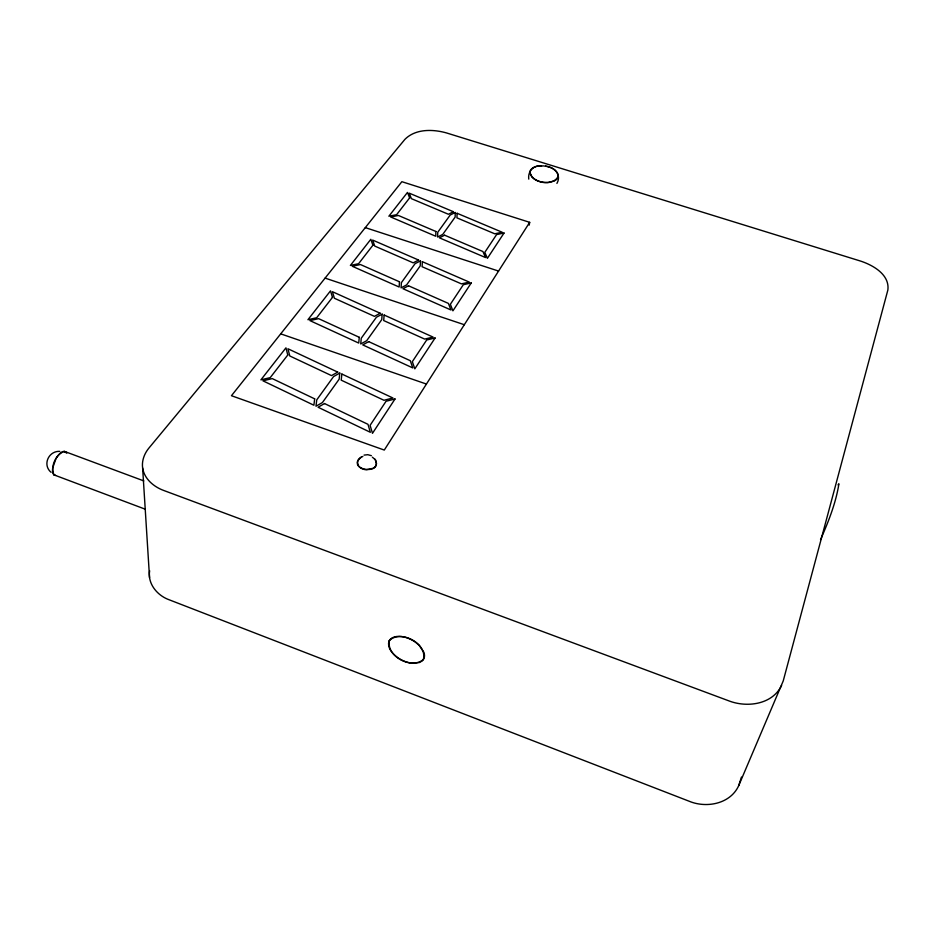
<?xml version="1.0" encoding="UTF-8"?>
<svg xmlns="http://www.w3.org/2000/svg" width="935" height="935" viewBox="0 0 935 935"><rect width="100%" height="100%" fill="white"/><g stroke="black" fill="none" stroke-linecap="round" stroke-linejoin="round"><path stroke-width="1.4" d="M149.658 570.782C147.356 583.791 157.442 595.63 169.188 599.791L689.107 801.213C706.369 808.483 730.328 803.995 738.673 785.727L783.238 680.902L887.864 290.014C889.851 274.68 873.115 265.201 860.644 261.099L446.346 132.887C432.8 129.112 415.608 128.679 404.972 139.292L148.922 448.064C144.376 453.568 141.629 460.768 142.623 467.956L149.542 577.608M528.766 179.123C527.632 171.21 533.721 164.969 541.505 165.834M529.21 225.125L529.678 222.331L401.875 181.694L231.448 395.715L384.285 450.062L529.678 222.331M556.921 183.412C562.029 174.424 553.754 166.675 545.175 166.114M741.467 777.055L738.673 785.727M558.207 176.236C553.275 186.895 531.664 183.459 529.946 171.935M820.533 539.67C828.387 521.823 835.925 502.96 838.917 483.769L838.017 484.868M781.613 685.425C772.345 704.756 746.621 707.935 728.412 700.689L163.754 490.478C153.796 486.819 144.317 478.954 142.623 467.956M361.506 457.04C344.734 469.919 384.449 476.137 374.76 459.003M362.85 456.455L360.758 457.402A10.098 7.188 4.4 0 0 357.427 462.065L358.327 465.642L359.683 467.208A9.303 6.615 4.4 0 0 366.263 469.779L373.252 468.248A10.098 7.188 4.3 0 0 376.536 463.538L375.601 459.985L372.375 457.192M364.042 455.111L367.794 454.69L371.382 455.684M59.828 451.371C48.597 450.717 42.168 464.917 51.086 472.315M143.803 480.906L64.41 451.383C55.913 454.036 49.894 466.951 54.148 474.945L144.902 509.061M543.831 165.904L536.784 166.301L533.885 167.318A15.159 8.38 9.7 0 0 529.829 172.706L531.828 177.019L534.142 178.959A13.967 7.714 9.7 0 0 544.345 182.383L548.05 182.454L554.385 180.911A15.159 8.38 9.7 0 0 558.312 175.464C557.178 169.48 550.399 166.944 545.047 166.114M365.304 227.626L498.565 271.068M325.1 278.116L464.321 324.714M280.71 333.853L426.43 384.051M54.148 474.945L55.539 475.424M64.41 451.383L66.747 453.23M54.966 475.401L53.704 474.618A12.435 5.435 -66.6 0 1 52.664 468.084L55.936 458.758A13.499 5.902 -66.6 0 1 61.558 452.201L63.381 451.395L66.186 452.248M457.051 213.262L456.958 217.867L494.732 233.797L502.188 232.242L457.051 213.262M455.24 212.502L455.146 217.095L442.758 234.404L437.592 237.046L437.755 232.266L450.214 215.015L455.24 212.502M435.92 231.483L435.745 236.251L390.69 216.978L398.392 215.471L435.92 231.483M422.351 261.695L422.106 266.732L461.411 283.866L469.312 282.113L422.351 261.695M420.458 260.877L420.212 265.902L406.596 284.93L401.057 287.875L401.395 282.639L415.082 263.67L420.458 260.877M399.479 281.786L399.128 287.022L352.261 266.265L360.454 264.547L399.479 281.786M384.133 315.025L383.712 320.565L424.677 339.089L433.08 337.091L384.133 315.025M382.17 314.137L381.737 319.665L366.684 340.702L360.723 343.975L361.261 338.213L376.396 317.257L382.17 314.137M359.274 337.301L358.724 343.063L309.906 320.6L318.625 318.66L359.274 337.301M341.848 374.035L341.205 380.159L383.969 400.274L392.934 397.994L341.848 374.035M339.802 373.077L339.148 379.189L322.423 402.553L315.972 406.234L316.766 399.853L333.573 376.571L339.802 373.077M314.686 398.859L313.88 405.229L262.957 380.825L272.272 378.605L314.686 398.859M388.948 641.223C386.996 647.99 392.688 653.881 397.667 657.585A20.114 11.886 28.6 0 0 411.26 663.125L419.277 662.576L422.129 660.975A18.513 10.939 28.6 0 0 423.882 652.291L419.125 645.267L415.327 642.1A20.091 11.863 28.6 0 0 401.501 636.513C396.954 635.987 391.216 636.63 388.948 641.223M389.521 640.323C385.594 656.031 411.54 669.869 423.321 659.514C427.727 643.759 401.127 629.547 389.521 640.323M395.026 398.976L372.481 433.314L370.096 425.332L386.061 401.255L395.026 398.976M435.091 337.991L414.813 368.858L412.335 361.635L426.687 339.989L435.091 337.991M471.24 282.954L452.914 310.852L450.366 304.272L463.339 284.707L471.24 282.954M504.035 233.025L487.392 258.352L484.809 252.345L496.59 234.58L504.035 233.025M287.77 355.019L270.238 377.623L260.912 379.844L285.958 347.832L287.77 355.019M332.463 297.388L316.661 317.76L307.942 319.7L330.511 290.843L332.463 297.388M372.89 245.262L358.572 263.717L350.391 265.423L370.833 239.29L372.89 245.262M409.612 197.904L396.592 214.699L388.878 216.207L407.485 192.411L409.612 197.904M324.515 403.558L318.064 407.239L370.33 432.286L367.969 424.315L324.515 403.558M337.757 372.118L331.516 375.601L289.78 355.966L287.945 348.767L337.757 372.118M368.694 341.626L362.733 344.898L412.756 367.911L410.29 360.7L368.694 341.626M380.218 313.26L374.432 316.357L334.391 298.253L332.428 291.708L380.218 313.26M408.525 285.783L402.973 288.728L450.95 309.976L448.414 303.408L408.525 285.783M418.576 260.047L413.2 262.84L374.736 246.069L372.668 240.085L418.576 260.047M444.604 235.188L439.438 237.841L485.51 257.546L482.927 251.538L444.604 235.188M453.428 211.731L448.391 214.255L411.388 198.652L409.261 193.159L453.428 211.731"/></g></svg>
